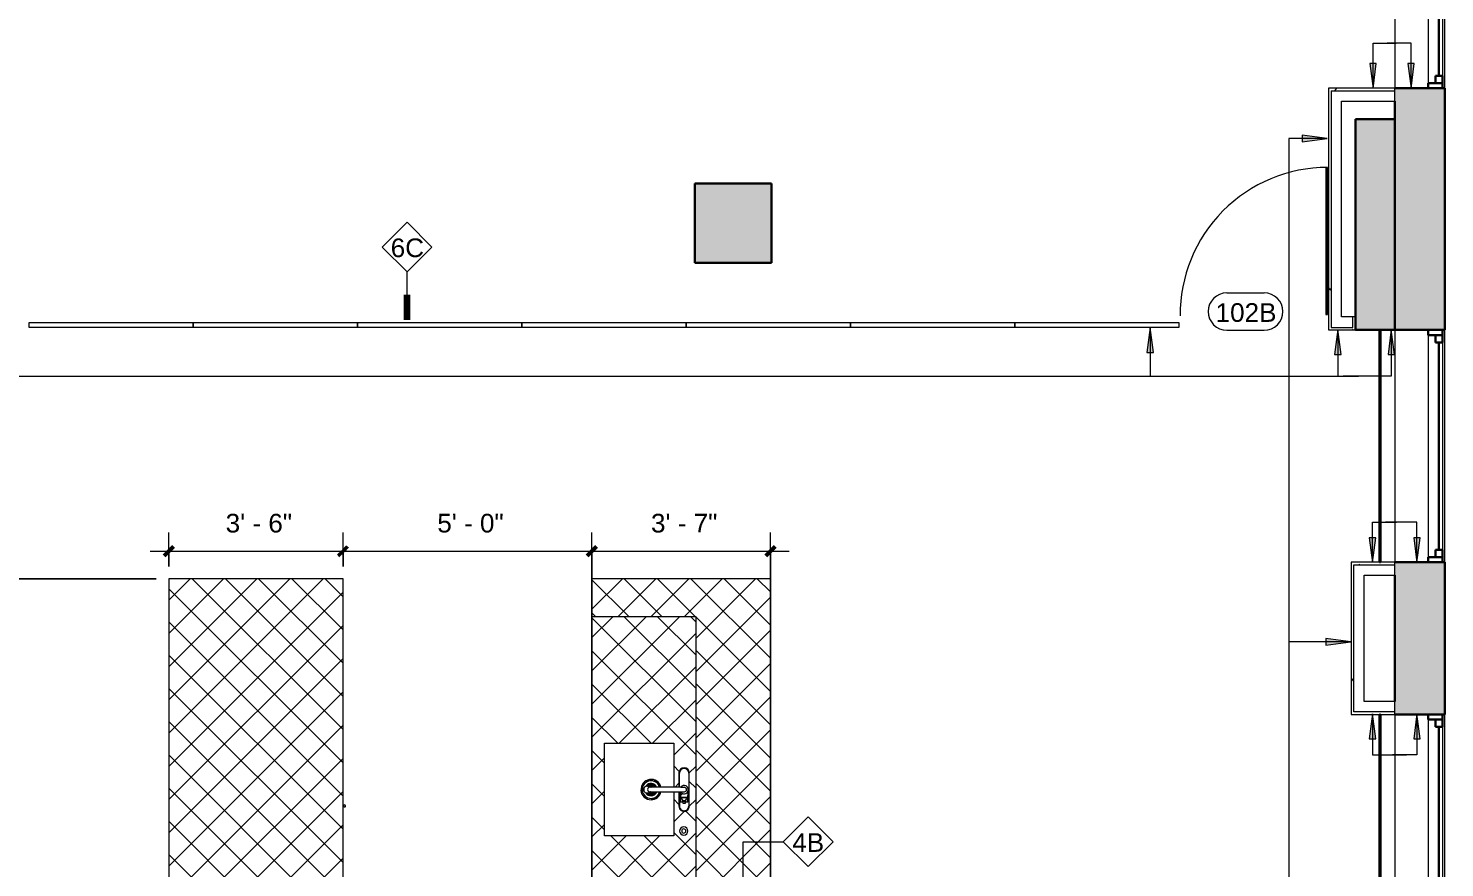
# Model space of a CAD drawing. Header units: inches. Extents: x 920 to 2317, y -557 to 1857.
# Drawn here: x 1940 to 2281.3, y 1500.6 to 1703 of the extents above; entities that cross this region are included whole.
import ezdxf

# ---------------------------------------------------------------- set-up
doc = ezdxf.new("R2010")
doc.units = ezdxf.units.IN
doc.header["$MEASUREMENT"] = 0
for name, color, linetype, lineweight in [('A-ANNO-DIMS', 211, 'Continuous', 9), ('A-ANNO-DIMS-48', 211, 'Continuous', 9), ('A-DOOR', 31, 'Continuous', 18), ('A-DOOR-IDEN', 31, 'Continuous', 9), ('A-GENM', 13, 'Continuous', 18), ('A-GLAZ', 151, 'Continuous', 18), ('A-GLAZ-CURT', 52, 'Continuous', 9), ('A-WALL', 113, 'Continuous', 13), ('A-WALL-IDEN', 211, 'Continuous', 9), ('A-WALL-PATT', 111, 'Continuous', 18), ('G-ANNO-TEXT', 231, 'Continuous', 9), ('I-WALL', 2, 'Continuous', 18), ('P-SANR-FIXT', 6, 'Continuous', 18), ('Q-CASE', 31, 'Continuous', 9), ('Q-SPCQ', 91, 'Continuous', 9)]:
    doc.layers.add(name, color=color, linetype=linetype, lineweight=lineweight)
doc.styles.add('Swis721 Lt BT_1', font='swissl.ttf', dxfattribs={"height": 4.5})
doc.dimstyles.new('OTJ_-_3_32__Linear__1_2__Tolerance', dxfattribs={"dimscale": 12, "dimtxt": 4.748918, "dimasz": 0.1875, "dimexe": 0.375, "dimexo": 0.25, "dimgap": 0.25, "dimtad": 1, "dimdec": 1, "dimrnd": 0.5, "dimzin": 3, "dimdsep": 46, "dimlunit": 4, "dimtxsty": 'Swis721 Lt BT_1', "dimblk1": 'OBLIQUE', "dimblk2": 'OBLIQUE', "dimsah": 1, "dimcen": 0.09, "dimdle": 0.375, "dimazin": 0, "dimtfac": 1, "dimtdec": 4, "dimtix": 1, "dimtmove": 0, "dimatfit": 3, "dimfxl": 1, "dimtvp": 1, "dimfrac": 2, "dimtolj": 1, "dimtzin": 0, "dimarcsym": 2})
pattern_1 = [(0, (-105.333, 0), (15.36, 3.84), [0.634, -10.886, 0.634, -10.886, -61.44]), (0, (-105.333, 0), (15.36, 3.84), [-23.04, 0.634, -22.406, 0.634, -10.886, -26.88]), (0, (-105.333, 0), (15.36, 3.84), [-57.6, 0.634, -7.046, 0.634, -18.566]), (120, (-99.573, 1.92), (-11.0055376, 11.38215), [0.634, -10.886, 0.634, -10.886, -61.44]), (120, (-99.573, 1.92), (-11.0055376, 11.38215), [-23.04, 0.634, -22.406, 0.634, -10.886, -26.88]), (120, (-99.573, 1.92), (-11.0055376, 11.38215), [-57.6, 0.634, -7.046, 0.634, -18.566]), (240, (-97.653, 9.6), (-4.3544624, -15.22215), [0.634, -10.886, 0.634, -10.886, -61.44]), (240, (-97.653, 9.6), (-4.3544624, -15.22215), [-23.04, 0.634, -22.406, 0.634, -10.886, -26.88]), (240, (-97.653, 9.6), (-4.3544624, -15.22215), [-57.6, 0.634, -7.046, 0.634, -18.566])]
pattern_2 = [(45, (0, 0), (-4.006467, 4.006467), []), (135, (0, 0), (-4.006467, -4.006467), [])]

# ---------------------------------------------------------------- blocks, each defined once
blk = doc.blocks.new('Generic Models 1 - Generic Models 1-7194762-MEZZANINE  CONSTRUCTION')
at = {"layer": 'A-GENM', "lineweight": 9}
h = blk.add_hatch(color=7, dxfattribs=at)
h.paths.add_polyline_path([(2200.38, 1049.66), (2200.38, 1062.93), (2173, 1062.93), (2173, 1049.66), (2174.16, 1049.66)], flags=0)
h.paths.add_polyline_path([(2176.63, 1262.58), (2200.38, 1262.58), (2200.38, 1270.53), (2176.63, 1270.53)], flags=0)
h.paths.add_polyline_path([(2367.13, 1346.73), (2374.63, 1346.73), (2374.63, 1365.98), (2367.13, 1365.98)], flags=0)
h.paths.add_polyline_path([(1951.63, 1443.7), (1951.63, 1459.54), (1921.63, 1459.54), (1921.63, 1443.7), (1925.95, 1443.7)], flags=0)
h.paths.add_polyline_path([(2205.63, 1445.23), (2205.63, 1459.73), (2184.63, 1459.73), (2184.63, 1445.23), (2200.83, 1445.23)], flags=0)
h.paths.add_polyline_path([(2367.63, 1446.22), (2374.63, 1446.22), (2374.63, 1459.73), (2367.63, 1459.73)], flags=0)
h.paths.add_polyline_path([(1844.88, 1610.85), (1844.88, 1660.6), (1829.88, 1660.6), (1829.88, 1665.6), (1819.63, 1665.6), (1819.63, 1610.85)], flags=0)
h.paths.add_polyline_path([(2374.63, 1630.31), (2374.63, 1681.1), (2365.13, 1681.1), (2365.13, 1630.31)], flags=0)
h.paths.add_polyline_path([(2008.69, 1642.75), (2009.38, 1642.75), (2009.38, 1665.6), (1990.88, 1665.6), (1990.88, 1642.75), (1991.2, 1642.75)], flags=0)
h.paths.add_polyline_path([(2206.13, 1646.48), (2224.38, 1646.48), (2224.38, 1665.6), (2205.88, 1665.6), (2205.88, 1646.48)], flags=0)
h.paths.add_polyline_path([(2009.88, 1819.62), (2009.88, 1844.85), (1990.83, 1844.85), (1990.83, 1844.2), (1990.88, 1844.2), (1990.88, 1819.62), (2009.38, 1819.62)], flags=0)
h.paths.add_polyline_path([(1819.63, 1833.6), (1828.13, 1833.6), (1828.13, 1844.85), (1819.63, 1844.85)], flags=0)
h.paths.add_polyline_path([(2232.75, 1833.6), (2232.75, 1844.85), (2205.88, 1844.85), (2205.88, 1833.6), (2232.45, 1833.6)], flags=0)
h.paths.add_polyline_path([(2374.63, 1836.23), (2374.63, 1844.85), (2356.63, 1844.85), (2356.63, 1836.23)], flags=0)
h.paths.add_polyline_path([(2106.58, 1836.6), (2114.57, 1836.6), (2114.57, 1844.85), (2094.6, 1844.85), (2094.6, 1836.6), (2099.94, 1836.6)], flags=0)
h.paths.add_polyline_path([(1899.93, 1836.6), (1913.9, 1836.6), (1913.9, 1844.85), (1899.93, 1844.85)], flags=0)
at = {"layer": 'A-GENM', "color": 8, "lineweight": 30}
for p, q in [((2374.63, 1681.1), (2365.13, 1681.1)), ((2365.13, 1681.1), (2365.13, 1630.31)), ((2374.63, 1630.31), (2374.63, 1681.1)), ((2224.38, 1665.6), (2205.88, 1665.6)), ((2205.88, 1665.6), (2205.88, 1646.48)), ((2224.38, 1646.48), (2224.38, 1665.6)), ((2205.88, 1646.48), (2224.38, 1646.48)), ((2365.13, 1630.31), (2374.63, 1630.31))]:
    blk.add_line(p, q, dxfattribs=at)
blk = doc.blocks.new('Window-Double-Hung - 48_ X 48_-V2-MEZZANINE  CONSTRUCTION')
at = {"layer": 'A-GLAZ', "color": 8, "lineweight": 30}
for p, q in [((-28, 6), (-28, -6)), ((-28, 5.5), (-25, 5.5)), ((-26.75, 5.5), (-26.75, 2)), ((-26.75, 3.75), (-25, 3.75)), ((-25, 5.5), (-25, 3.75)), ((-25, 4.625), (25, 4.625)), ((25, 5.5), (28, 5.5)), ((25, 5.5), (25, 3.75)), ((26.75, 3.75), (25, 3.75)), ((26.75, 5.5), (26.75, 2)), ((28, -6), (28, 6)), ((-28, 2), (-26.75, 2)), ((26.75, 2), (28, 2))]:
    blk.add_line(p, q, dxfattribs=at)
at = {"layer": 'A-GLAZ'}
for p, q in [((28, 6), (-28, 6)), ((-28, -6), (28, -6))]:
    blk.add_line(p, q, dxfattribs=at)
at = {"layer": 'A-GLAZ', "lineweight": 9}
for p, q in [((-25, 5.5), (25, 5.5)), ((-26.75, 2), (26.75, 2))]:
    blk.add_line(p, q, dxfattribs=at)
blk = doc.blocks.new('Sink-Kitchen-KOHLER-Vault-K-3894 - Dual-Mount_4 Faucet Holes_ NA-Stainless Steel 2-7652924-MEZZANINE  CONSTRUCTION')
at = {"layer": 'P-SANR-FIXT', "lineweight": 9}
for centre in [(-1.28, 0), (-1.25, 0.28), (-1.15, 0.56), (-1, 0.8), (-0.95, 0), (-0.91, 0.29), (-0.8, 1), (-0.77, 0.56), (-0.62, 0), (0.62, 0), (0.77, 0.56), (0.8, 1), (0.91, 0.29), (0.95, 0), (1, 0.8), (1.15, 0.56), (1.25, 0.28), (1.28, 0), (-1.25, -0.28), (-1.15, -0.56), (-1, -0.8), (-0.91, -0.29), (0.91, -0.29), (1, -0.8), (1.15, -0.56), (1.25, -0.28)]:
    blk.add_circle(centre, 0.0946, dxfattribs=at)
for centre, radius, start, end in [((0, 0), 2.45, 103.5096, 360), ((0, 0), 2.15, 105.707, 360), ((0, 0), 2.12, 105.9423, 360), ((0, 0), 1.5, 112.7372, 236.9539), ((-0.56, 1.15), 0.0946, 106.012, 180), ((-0.56, 1.15), 0.0946, 180, 253.988), ((-0.56, 0.77), 0.0946, 102.499, 180), ((-0.56, 0.77), 0.0946, 180, 257.501), ((-0.54, 0.31), 0.0946, 118.3941, 180), ((-0.54, 0.31), 0.0946, 180, 241.6059), ((0, 0), 2.45, 360, 76.3008), ((0, 0), 2.15, 360, 74.293), ((0, 0), 2.12, 360, 74.0577), ((0, 0), 1.5, 360, 67.2628), ((0.56, 1.15), 0.0946, 0, 73.988), ((0.56, 1.15), 0.0946, 286.012, 360), ((0.56, 0.77), 0.0946, 0, 77.501), ((0.56, 0.77), 0.0946, 282.499, 360), ((0.54, 0.31), 0.0946, 360, 61.6059), ((0.54, 0.31), 0.0946, 298.3941, 360), ((-0.8, -1), 0.0946, 103.271, 180), ((-0.8, -1), 0.0946, 180, 259.6983), ((-0.77, -0.56), 0.0946, 302.3262, 180), ((-0.77, -0.56), 0.0946, 180, 299.2372), ((-0.54, -0.31), 0.0946, 155.5721, 180), ((0.54, -0.31), 0.0946, 360, 24.4279), ((0.77, -0.56), 0.0946, 360, 237.6738), ((0.77, -0.56), 0.0946, 240.7628, 360), ((0, 0), 1.5, 303.0461, 360), ((0.8, -1), 0.0946, 360, 76.729), ((0.8, -1), 0.0946, 280.3017, 360)]:
    blk.add_arc(centre, radius, start, end, dxfattribs=at)
blk = doc.blocks.new('A-UC Refrigerator - A-UC Refrigerator-4741106-MEZZANINE  CONSTRUCTION')
at = {"layer": 'Q-SPCQ'}
for p, q in [((-10.5, -16.88), (-10.5, -17.03)), ((-10.5, -16.88), (-10.5, -17.03)), ((-10.25, -17.05), (-10.25, -16.88)), ((-10.25, -17.05), (-10.25, -16.88))]:
    blk.add_line(p, q, dxfattribs=at)
for start, end in [(90, 270), (270, 90)]:
    blk.add_arc((-10.39, -17.25), 0.25, start, end, dxfattribs=at)
blk = doc.blocks.new('bar height seating1 - bar height seating-7753377-MEZZANINE  CONSTRUCTION')
at = {"layer": 'Q-CASE'}
h = blk.add_hatch(dxfattribs=at)
h.set_pattern_fill('FP_4', color=256, style=0, pattern_type=2)
h.set_pattern_definition(pattern_2)
h.paths.add_polyline_path([(2223.5, 1481.61), (2224.13, 1481.61), (2224.13, 1570.31), (2181.13, 1570.31), (2181.13, 1561.25), (2206.13, 1561.25), (2206.13, 1481.61)], flags=0)
for p, q in [((2224.13, 1570.31), (2181.13, 1570.31)), ((2181.13, 1570.31), (2181.13, 1561.25)), ((2224.13, 1481.61), (2224.13, 1570.31)), ((2181.13, 1561.25), (2206.13, 1561.25)), ((2206.13, 1561.25), (2206.13, 1481.61))]:
    blk.add_line(p, q, dxfattribs=at)
blk = doc.blocks.new('System Panel - Glazed-7757599-MEZZANINE  CONSTRUCTION')
at = {"layer": 'A-GLAZ-CURT', "lineweight": 18}
for p, q in [((19.8, -0.75), (-19.8, -0.75)), ((-19.8, -0.75), (-19.8, -1.75)), ((-19.8, -1.75), (19.8, -1.75)), ((19.8, -1.75), (19.8, -0.75))]:
    blk.add_line(p, q, dxfattribs=at)
blk = doc.blocks.new('CW-Single Glass Door - Full Rail - Short Pull-7757321-MEZZANINE  CONSTRUCTION')
at = {"layer": 'A-DOOR'}
for p, q in [((-17.375, -1.25), (-17.75, -1.25)), ((-17.75, -1.25), (-17.75, -36.75)), ((-17.375, -36.75), (-17.375, -1.25)), ((-17.75, -36.75), (-17.375, -36.75))]:
    blk.add_line(p, q, dxfattribs=at)
at = {"layer": 'A-DOOR', "lineweight": 9}
blk.add_arc((-17.75, -1.25), 35.5, 270, 0.5, dxfattribs=at)
blk = doc.blocks.new('screen1 - screen-7773628-MEZZANINE  CONSTRUCTION')
at = {"layer": 'A-GENM', "lineweight": 30}
for p, q in [((2371.19, 1537.61), (2370.88, 1537.61)), ((2370.88, 1537.61), (2370.88, 1481.61)), ((2371.19, 1481.61), (2371.19, 1537.61)), ((2370.88, 1481.61), (2371.19, 1481.61))]:
    blk.add_line(p, q, dxfattribs=at)
blk = doc.blocks.new('countertop w_ waterfall edge - countertop w_ waterfall edge-7788566-MEZZANINE  CONSTRUCTION')
at = {"layer": 'Q-CASE'}
h = blk.add_hatch(dxfattribs=at)
h.set_pattern_fill('FP_4', color=256, style=0, pattern_type=2)
h.set_pattern_definition(pattern_2)
h.paths.add_polyline_path([(2091.43, 1433.44), (2121.13, 1433.44), (2121.13, 1570.31), (2079.13, 1570.31), (2079.13, 1433.44)], flags=0)
for p, q in [((2121.13, 1570.31), (2079.13, 1570.31)), ((2079.13, 1570.31), (2079.13, 1433.44)), ((2121.13, 1433.44), (2121.13, 1570.31)), ((2079.13, 1433.44), (2121.13, 1433.44))]:
    blk.add_line(p, q, dxfattribs=at)
blk = doc.blocks.new('screen8 - screen-7893577-MEZZANINE  CONSTRUCTION')
at = {"layer": 'A-GENM', "lineweight": 30}
for p, q in [((2371.19, 1625.55), (2370.88, 1625.55)), ((2370.88, 1625.55), (2370.88, 1578.67)), ((2371.19, 1578.67), (2371.19, 1625.55)), ((2370.88, 1578.67), (2371.19, 1578.67))]:
    blk.add_line(p, q, dxfattribs=at)
blk = doc.blocks.new('screen11 - screen-7894526-MEZZANINE  CONSTRUCTION')
at = {"layer": 'A-GENM', "lineweight": 30}
for p, q in [((2371.19, 1537.61), (2370.88, 1537.61)), ((2370.88, 1537.61), (2370.88, 1481.61)), ((2371.19, 1481.61), (2371.19, 1537.61)), ((2370.88, 1481.61), (2371.19, 1481.61))]:
    blk.add_line(p, q, dxfattribs=at)
blk = doc.blocks.new('Faucet-Kitchen-KOHLER-Simplice-K-22036 - CP - Polished Chrome-7929539-MEZZANINE  CONSTRUCTION')
at = {"layer": 'P-SANR-FIXT', "lineweight": 9}
for p, q in [((4, 1.25), (-4, 1.25)), ((-3.99, 1.12), (3.99, 1.12)), ((-0.56, -0.83), (-0.56, 0.09)), ((0.56, -1.07), (0.56, 0.09)), ((1.9, 0.76), (1.9, 0.85)), ((1.9, 0.76), (1.9, -0.76)), ((1.95, 0.83), (1.95, 0.75)), ((1.95, -0.75), (1.95, 0.75)), ((2.97, 0.86), (1.99, 0.86)), ((2.73, 0.3), (2.73, -0.3)), ((2.84, 0.34), (3.09, 0.34)), ((2.99, 0.44), (2.99, 0.84)), ((3.12, 0.34), (3.08, 0.34)), ((3.31, -0.26), (3.31, 0.25)), ((-4, -1.25), (-0.56, -1.25)), ((-0.56, -1.12), (-3.99, -1.12)), ((-0.56, -0.83), (-0.56, -8.13)), ((0.56, -8.13), (0.56, -0.93)), ((0.56, -1.12), (3.99, -1.12)), ((0.56, -1.25), (4, -1.25)), ((1.9, -0.85), (1.9, -0.76)), ((1.95, -0.75), (1.95, -0.83)), ((1.99, -0.86), (2.97, -0.86)), ((2.85, -0.34), (3.09, -0.34)), ((2.99, -0.84), (2.99, -0.44)), ((3.08, -0.34), (3.12, -0.34)), ((-0.56, -8.13), (-0.77, -8.74)), ((-0.56, -8.13), (-0.56, -8.26)), ((0.56, -8.13), (0.56, -8.26)), ((0.77, -8.74), (0.56, -8.13))]:
    blk.add_line(p, q, dxfattribs=at)
for centre, radius, start, end in [((-4, 0), 1.25, 90, 270), ((-3.99, 0), 1.12, 90, 270), ((0, 0), 1, 69.7903, 235.7471), ((0, 0), 0.57, 9.3656, 170.6344), ((0, 0), 1, 304.2529, 69.7903), ((0.48, 1.81), 0.885, 261.093, 273.2983), ((0.94, -6.05), 6.99, 82.3071, 93.2983), ((1.87, 0.85), 0.0303, 0, 85.3071), ((1.85, -0.01), 0.769, 82.0396, 86.1727), ((1.99, 0.83), 0.0396, 90, 180), ((3.2, 0), 0.355, 108.6029, 251.3971), ((2.97, 0.84), 0.0295, 0, 90), ((3.99, 0), 1.12, 270, 90), ((4, 0), 1.25, 270, 90), ((0.94, 6.05), 6.99, 266.9427, 277.6929), ((1.87, -0.85), 0.0303, 274.6929, 0), ((1.85, 0.01), 0.769, 273.8273, 277.9604), ((1.99, -0.83), 0.0396, 180, 270), ((2.97, -0.84), 0.0295, 270, 0)]:
    blk.add_arc(centre, radius, start, end, dxfattribs=at)
for centre, major_axis, ratio, start_param, end_param in [((1.11, 1.42), (-2.67, 1.39), 0.114421, 2.019228, 2.210259), ((2.15, 1.74), (-1.35, 1.37), 0.469728, 2.307762, 2.413219), ((2.8, 0.28), (-0.0738, 0.0145), 0.433409, 5.84365, 6.325789), ((2.71, -0.26), (0.18, 0.595), 0.499114, 0.165286, 0.467069), ((3.72, 1.49), (0.53, 1.21), 0.587408, 2.630165, 2.827284), ((1.17, -0.65), (0.0661, 0.0033), 0.727606, 0.110063, 2.965805), ((1.17, -0.63), (0.0662, 0.0033), 0.728062, 3.254155, 6.104846), ((1.15, -1.49), (2.65, 1.42), 0.137471, 0.929546, 1.120577), ((2.17, -1.76), (1.33, 1.39), 0.480946, 0.720942, 0.826445), ((2.8, -0.28), (0.0745, 0.0106), 0.434274, 3.139123, 3.622894), ((2.71, 0.26), (-0.187, 0.593), 0.496349, 2.670741, 3.001611), ((3.77, -1.47), (-0.6, 1.17), 0.603969, 0.282626, 0.468589), ((0, -8.26), (0.562, 0), 0.970296, 3.141593, 6.283185)]:
    blk.add_ellipse(centre, major_axis=major_axis, ratio=ratio, start_param=start_param, end_param=end_param, dxfattribs=at)
for points in [[(3.08, 0.34), (3.07, 0.35), (3.04, 0.38), (3.01, 0.42), (2.99, 0.44)], [(2.99, -0.44), (3.01, -0.42), (3.04, -0.38), (3.07, -0.35), (3.08, -0.34)]]:
    blk.add_open_spline(points, degree=3, dxfattribs=at)
for points, knots in [([(3.31, 0.25), (3.31, 0.27), (3.3, 0.29), (3.28, 0.31), (3.25, 0.32), (3.22, 0.33), (3.17, 0.33), (3.14, 0.34), (3.12, 0.34)], [0, 0, 0, 0, 0.285714, 0.428571, 0.571429, 0.714286, 0.857143, 1, 1, 1, 1]), ([(3.12, -0.34), (3.14, -0.34), (3.17, -0.33), (3.22, -0.33), (3.25, -0.32), (3.28, -0.31), (3.3, -0.29), (3.31, -0.27), (3.31, -0.26)], [0, 0, 0, 0, 0.142857, 0.285714, 0.428571, 0.571429, 0.714286, 1, 1, 1, 1]), ([(-0.77, -8.74), (-0.79, -8.8), (-0.81, -8.93), (-0.8, -9.13), (-0.74, -9.31), (-0.59, -9.54), (-0.31, -9.73), (0.09, -9.78), (0.45, -9.66), (0.7, -9.41), (0.81, -9.14), (0.81, -8.9), (0.79, -8.79), (0.77, -8.74)], [0, 0, 0, 0, 0.066667, 0.133333, 0.2, 0.266667, 0.4, 0.533333, 0.65, 0.766667, 0.883333, 0.941667, 1, 1, 1, 1])]:
    blk.add_open_spline(points, degree=3, knots=knots, dxfattribs=at)
blk = doc.blocks.new('INSINKERATOR SINK TOP SWITCH - INSINKERATOR SINK TOP SWITCH-7929705-MEZZANINE  CONSTRUCTION')
at = {"layer": 'P-SANR-FIXT', "lineweight": 9}
for radius, start, end in [(1, 360, 180), (1, 180, 360), (0.5, 360, 180), (0.5, 180, 360)]:
    blk.add_arc((0, 0), radius, start, end, dxfattribs=at)
blk = doc.blocks.new('DIMBLOCK9-MEZZANINE  CONSTRUCTION')
at = {"layer": 'A-ANNO-DIMS-48'}
for p, q in [((1899.96, 1565.81), (1899.96, 1634.81)), ((1901.36, 1630.31), (1895.46, 1630.31)), ((1899.96, 1630.31), (1901.36, 1630.31)), ((1970.8, 1570.31), (1895.46, 1570.31)), ((1899.96, 1570.31), (1970.8, 1570.31))]:
    blk.add_line(p, q, dxfattribs=at)
at = {"layer": 'A-ANNO-DIMS-48', "lineweight": 50}
for p, q in [((1899.96, 1630.31), (1898.83, 1631.44)), ((1899.96, 1630.31), (1901.08, 1629.19)), ((1899.96, 1570.31), (1898.83, 1571.44)), ((1899.96, 1570.31), (1901.08, 1569.19))]:
    blk.add_line(p, q, dxfattribs=at)
at = {"layer": 'A-ANNO-DIMS-48', "color": 0, "insert": (1890.95, 1593.04), "char_height": 4.5, "width": 17.4579, "attachment_point": 1, "rotation": 90, "line_spacing_factor": 1.005062, "style": 'Swis721 Lt BT_1'}
blk.add_mtext('5\' - 0"', dxfattribs=at)
blk = doc.blocks.new('_Oblique')
at = {"color": 0, "linetype": 'ByBlock', "lineweight": -2}
blk.add_line((-0.5, -0.5), (0.5, 0.5), dxfattribs=at)
blk = doc.blocks.new('DIMBLOCK10-MEZZANINE  CONSTRUCTION')
at = {"layer": 'A-ANNO-DIMS-48'}
for p, q in [((1973.8, 1573.31), (1973.8, 1581.46)), ((2015.8, 1573.31), (2015.8, 1581.46)), ((1969.3, 1576.96), (2015.8, 1576.96)), ((1973.8, 1576.96), (1973.8, 1573.31)), ((2015.8, 1576.96), (2015.8, 1573.31))]:
    blk.add_line(p, q, dxfattribs=at)
at = {"layer": 'A-ANNO-DIMS-48', "lineweight": 50}
for p, q in [((1973.8, 1576.96), (1974.92, 1578.09)), ((2015.8, 1576.96), (2016.92, 1578.09)), ((1973.8, 1576.96), (1972.67, 1575.84)), ((2015.8, 1576.96), (2014.67, 1575.84))]:
    blk.add_line(p, q, dxfattribs=at)
at = {"layer": 'A-ANNO-DIMS-48', "color": 0, "insert": (1987.52, 1585.97), "char_height": 4.5, "width": 17.4579, "attachment_point": 1, "line_spacing_factor": 1.005062, "style": 'Swis721 Lt BT_1'}
blk.add_mtext('3\' - 6"', dxfattribs=at)
blk = doc.blocks.new('DIMBLOCK11-MEZZANINE  CONSTRUCTION')
at = {"layer": 'A-ANNO-DIMS-48'}
for p, q in [((2015.8, 1573.31), (2015.8, 1581.46)), ((2075.8, 1564.25), (2075.8, 1581.46)), ((2015.8, 1576.96), (2080.3, 1576.96)), ((2015.8, 1576.96), (2015.8, 1573.31)), ((2075.8, 1576.96), (2075.8, 1564.25))]:
    blk.add_line(p, q, dxfattribs=at)
at = {"layer": 'A-ANNO-DIMS-48', "lineweight": 50}
for p, q in [((2015.8, 1576.96), (2016.92, 1578.09)), ((2075.8, 1576.96), (2076.92, 1578.09)), ((2015.8, 1576.96), (2014.67, 1575.84)), ((2075.8, 1576.96), (2074.67, 1575.84))]:
    blk.add_line(p, q, dxfattribs=at)
at = {"layer": 'A-ANNO-DIMS-48', "color": 0, "insert": (2038.52, 1585.97), "char_height": 4.5, "width": 17.4579, "attachment_point": 1, "line_spacing_factor": 1.005062, "style": 'Swis721 Lt BT_1'}
blk.add_mtext('5\' - 0"', dxfattribs=at)
blk = doc.blocks.new('Wall Tag - 1_4_-62626-MEZZANINE  CONSTRUCTION')
at = {"layer": 'A-WALL-IDEN'}
for p, q in [((-0.125, 0), (0, 0.125)), ((0, 0.125), (0.125, 0)), ((-0.125, 0), (0, -0.125)), ((0, -0.125), (0.125, 0))]:
    blk.add_line(p, q, dxfattribs=at)
blk = doc.blocks.new('Door Tag - Door Tag-41184-MEZZANINE  CONSTRUCTION')
at = {"layer": 'A-DOOR-IDEN'}
for p, q in [((-0.09375, 0.09375), (0.09375, 0.09375)), ((-0.09375, -0.09375), (0.09375, -0.09375))]:
    blk.add_line(p, q, dxfattribs=at)
for centre, start, end in [((-0.09375, 0), 90, 270), ((0.09375, 0), 270, 90)]:
    blk.add_arc(centre, 0.09375, start, end, dxfattribs=at)
blk = doc.blocks.new('DIMBLOCK15-MEZZANINE  CONSTRUCTION')
at = {"layer": 'A-ANNO-DIMS-48'}
for p, q in [((2075.8, 1484.61), (2075.8, 1581.46)), ((2118.8, 1484.61), (2118.8, 1581.46)), ((2071.3, 1576.96), (2123.3, 1576.96)), ((2075.8, 1576.96), (2075.8, 1484.61)), ((2118.8, 1576.96), (2118.8, 1484.61))]:
    blk.add_line(p, q, dxfattribs=at)
at = {"layer": 'A-ANNO-DIMS-48', "lineweight": 50}
for p, q in [((2075.8, 1576.96), (2076.92, 1578.09)), ((2118.8, 1576.96), (2119.92, 1578.09)), ((2075.8, 1576.96), (2074.67, 1575.84)), ((2118.8, 1576.96), (2117.67, 1575.84))]:
    blk.add_line(p, q, dxfattribs=at)
at = {"layer": 'A-ANNO-DIMS-48', "color": 0, "insert": (2090.02, 1585.97), "char_height": 4.5, "width": 17.4579, "attachment_point": 1, "line_spacing_factor": 1.005062, "style": 'Swis721 Lt BT_1'}
blk.add_mtext('3\' - 7"', dxfattribs=at)

msp = doc.modelspace()

# ---------------------------------------------------------------- hatches: boundary and pattern name
at = {"layer": 'A-WALL-PATT', "lineweight": 9}
h = msp.add_hatch(color=7, dxfattribs=at)
h.paths.add_polyline_path([(2269.3, 1207.73), (2281.3, 1207.73), (2281.3, 1279.93), (2269.3, 1279.93), (2269.3, 1219.73)], flags=0)
h.paths.add_polyline_path([(2281.3, 1335.93), (2281.3, 1381.73), (2269.3, 1381.73), (2269.3, 1335.93), (2271.14, 1335.93)], flags=0)
h.paths.add_polyline_path([(2269.3, 1437.73), (2281.3, 1437.73), (2281.3, 1481.61), (2269.3, 1481.61), (2269.3, 1441.23)], flags=0)
h.paths.add_polyline_path([(2281.3, 1537.61), (2281.3, 1574.31), (2269.3, 1574.31), (2269.3, 1537.61)], flags=0)
h.paths.add_polyline_path([(2269.3, 1630.31), (2281.3, 1630.31), (2281.3, 1688.6), (2269.3, 1688.6), (2269.3, 1685.48)], flags=0)
h.paths.add_polyline_path([(2281.3, 1744.6), (2281.3, 1844.85), (2269.3, 1844.85), (2269.3, 1744.6)], flags=0)
h = msp.add_hatch(dxfattribs=at)
h.set_pattern_fill('FP_2', color=256, style=0, pattern_type=2)
h.set_pattern_definition(pattern_1)
h.paths.add_polyline_path([(2253.92, 1630.94), (2253.92, 1688.6), (2253.3, 1688.6), (2253.3, 1630.94)], flags=0)
h = msp.add_hatch(dxfattribs=at)
h.set_pattern_fill('FP_2', color=256, style=0, pattern_type=2)
h.set_pattern_definition(pattern_1)
h.paths.add_polyline_path([(2269.3, 1687.98), (2269.3, 1688.6), (2253.92, 1688.6), (2253.92, 1687.98), (2256.42, 1687.98)], flags=0)
h = msp.add_hatch(dxfattribs=at)
h.set_pattern_fill('FP_2', color=256, style=0, pattern_type=2)
h.set_pattern_definition(pattern_1)
h.paths.add_polyline_path([(2256.42, 1630.31), (2259.8, 1630.31), (2259.8, 1633.44), (2259.17, 1633.44), (2259.17, 1630.94), (2253.3, 1630.94), (2253.3, 1630.31), (2253.92, 1630.31)], flags=0)
h = msp.add_hatch(dxfattribs=at)
h.set_pattern_fill('FP_2', color=256, style=0, pattern_type=2)
h.set_pattern_definition(pattern_1)
h.paths.add_polyline_path([(2259.42, 1573.69), (2269.3, 1573.69), (2269.3, 1574.31), (2258.8, 1574.31), (2258.8, 1573.69)], flags=0)
h = msp.add_hatch(dxfattribs=at)
h.set_pattern_fill('FP_2', color=256, style=0, pattern_type=2)
h.set_pattern_definition(pattern_1)
h.paths.add_polyline_path([(2258.8, 1537.61), (2259.42, 1537.61), (2259.42, 1573.69), (2258.8, 1573.69), (2258.8, 1540.73)], flags=0)
at = {"layer": 'G-ANNO-TEXT'}
for points in [[(2264.03, 1688.54), (2264.82, 1694.54), (2263.24, 1694.54)], [(2273.19, 1688.54), (2273.98, 1694.54), (2272.4, 1694.54)], [(2252.96, 1676.49), (2246.96, 1677.28), (2246.96, 1675.7)], [(2210.31, 1630.88), (2209.52, 1624.88), (2211.1, 1624.88)], [(2255.53, 1630.38), (2254.74, 1624.38), (2256.32, 1624.38)], [(2268.44, 1630.38), (2267.65, 1624.38), (2269.23, 1624.38)], [(2263.91, 1574.2), (2264.7, 1580.2), (2263.12, 1580.2)], [(2274.62, 1574.2), (2275.41, 1580.2), (2273.83, 1580.2)], [(2258.68, 1555.09), (2252.68, 1555.88), (2252.68, 1554.3)], [(2263.91, 1537.72), (2263.12, 1531.72), (2264.7, 1531.72)], [(2274.62, 1537.72), (2273.83, 1531.72), (2275.41, 1531.72)]]:
    msp.add_hatch(color=7, dxfattribs=at).paths.add_polyline_path(points, flags=0)
at = {"layer": 'Q-CASE'}
h = msp.add_hatch(dxfattribs=at)
h.set_pattern_fill('FP_4', color=256, style=0, pattern_type=2)
h.set_pattern_definition([(45, (-105.333, 0), (-4.006467, 4.006467), []), (135, (-105.333, 0), (-4.006467, -4.006467), [])])
h.paths.add_polyline_path([(2100.8, 1481.61), (2100.8, 1561.25), (2075.8, 1561.25), (2075.8, 1481.61), (2100.3, 1481.61)], flags=0)
h.paths.add_polyline_path([(2095.5, 1508.31), (2078.85, 1508.31), (2078.85, 1530.66), (2095.5, 1530.66), (2095.5, 1520.05), (2096.76, 1520.05), (2096.76, 1523.48), (2096.8, 1523.81), (2096.93, 1524.11), (2097.13, 1524.37), (2097.39, 1524.57), (2097.69, 1524.69), (2098.01, 1524.73), (2098.34, 1524.69), (2098.64, 1524.57), (2098.9, 1524.37), (2099.09, 1524.11), (2099.22, 1523.81), (2099.26, 1523.48), (2099.26, 1515.48), (2099.22, 1515.16), (2099.07, 1514.82), (2098.9, 1514.6), (2098.64, 1514.4), (2098.34, 1514.28), (2098.01, 1514.23), (2097.69, 1514.28), (2097.39, 1514.4), (2097.13, 1514.6), (2096.93, 1514.86), (2096.8, 1515.16), (2096.76, 1515.48), (2096.76, 1518.92), (2095.5, 1518.92), (2095.5, 1508.62)], flags=0)
h.paths.add_polyline_path([(2097.92, 1508.48), (2097.66, 1508.52), (2097.42, 1508.62), (2097.21, 1508.78), (2097.06, 1508.98), (2096.96, 1509.22), (2096.92, 1509.48), (2096.96, 1509.74), (2097.06, 1509.98), (2097.27, 1510.23), (2097.42, 1510.35), (2097.68, 1510.45), (2097.92, 1510.48), (2098.18, 1510.45), (2098.42, 1510.35), (2098.63, 1510.19), (2098.79, 1509.98), (2098.89, 1509.74), (2098.92, 1509.48), (2098.89, 1509.22), (2098.79, 1508.98), (2098.63, 1508.78), (2098.42, 1508.62), (2098.18, 1508.52)], flags=0)

# ---------------------------------------------------------------- linework, layer by layer
at = {"layer": 'A-WALL', "lineweight": 18}
for p, q in [((2253.92, 1687.98), (2253.92, 1630.94)), ((2253.92, 1687.98), (2269.3, 1687.98)), ((2269.3, 1685.48), (2269.3, 1688.6)), ((2259.17, 1630.94), (2259.17, 1633.44)), ((2253.92, 1630.94), (2259.17, 1630.94)), ((2259.42, 1573.69), (2269.3, 1573.69)), ((2259.42, 1538.23), (2259.42, 1573.69)), ((2269.3, 1571.19), (2269.3, 1574.31)), ((2269.3, 1537.61), (2269.3, 1540.73)), ((2269.3, 1538.23), (2259.42, 1538.23))]:
    msp.add_line(p, q, dxfattribs=at)
at = {"layer": 'A-WALL-IDEN'}
for p, q in [((2031.24, 1632.75), (2031.24, 1644.31)), ((2112.25, 1506.9), (2121.9, 1506.9)), ((2112.25, 1480.04), (2112.25, 1506.9))]:
    msp.add_line(p, q, dxfattribs=at)
at = {"layer": 'A-WALL-IDEN', "lineweight": 90}
msp.add_line((2031.24, 1632.75), (2031.24, 1638.75), dxfattribs=at)
at = {"layer": 'G-ANNO-TEXT', "color": 7}
for p, q in [((2264.03, 1699.48), (2269.01, 1699.48)), ((2264.03, 1688.54), (2264.03, 1699.48)), ((2273.19, 1699.48), (2267.43, 1699.48)), ((2269.01, 1699.48), (2269.63, 1699.48)), ((2273.19, 1688.54), (2273.19, 1699.48)), ((2264.82, 1694.54), (2263.24, 1694.54)), ((2263.24, 1694.54), (2264.03, 1688.54)), ((2264.03, 1688.54), (2264.82, 1694.54)), ((2273.98, 1694.54), (2272.4, 1694.54)), ((2272.4, 1694.54), (2273.19, 1688.54)), ((2273.19, 1688.54), (2273.98, 1694.54)), ((2243.72, 1676.49), (2243.72, 1554.39)), ((2252.96, 1676.49), (2243.72, 1676.49)), ((2252.96, 1676.49), (2246.96, 1677.28)), ((2246.96, 1677.28), (2246.96, 1675.7)), ((2246.96, 1675.7), (2252.96, 1676.49)), ((2210.31, 1630.88), (2209.52, 1624.88)), ((2211.1, 1624.88), (2210.31, 1630.88)), ((2210.31, 1630.88), (2210.31, 1619.19)), ((2255.53, 1630.38), (2254.74, 1624.38)), ((2256.32, 1624.38), (2255.53, 1630.38)), ((2255.53, 1630.38), (2255.53, 1619.19)), ((2268.44, 1630.38), (2267.65, 1624.38)), ((2269.23, 1624.38), (2268.44, 1630.38)), ((2268.44, 1630.38), (2268.44, 1619.19)), ((2209.52, 1624.88), (2211.1, 1624.88)), ((2254.74, 1624.38), (2256.32, 1624.38)), ((2267.65, 1624.38), (2269.23, 1624.38)), ((1893.48, 1619.19), (2213.65, 1619.19)), ((2210.31, 1619.19), (2259.59, 1619.19)), ((2255.53, 1619.19), (2260.51, 1619.19)), ((2256.94, 1619.19), (2256.81, 1619.19)), ((2268.44, 1619.19), (2256.94, 1619.19)), ((2263.91, 1583.94), (2269.67, 1583.94)), ((2263.91, 1574.2), (2263.91, 1583.94)), ((2274.62, 1583.94), (2267.06, 1583.94)), ((2274.62, 1574.2), (2274.62, 1583.94)), ((2264.7, 1580.2), (2263.12, 1580.2)), ((2263.12, 1580.2), (2263.91, 1574.2)), ((2263.91, 1574.2), (2264.7, 1580.2)), ((2275.41, 1580.2), (2273.83, 1580.2)), ((2273.83, 1580.2), (2274.62, 1574.2)), ((2274.62, 1574.2), (2275.41, 1580.2)), ((2243.72, 1555.09), (2243.72, 1471.99)), ((2258.68, 1555.09), (2243.72, 1555.09)), ((2258.68, 1555.09), (2252.68, 1555.88)), ((2252.68, 1555.88), (2252.68, 1554.3)), ((2252.68, 1554.3), (2258.68, 1555.09)), ((2263.91, 1537.72), (2263.12, 1531.72)), ((2264.7, 1531.72), (2263.91, 1537.72)), ((2263.91, 1537.72), (2263.91, 1527.86)), ((2274.62, 1537.72), (2273.83, 1531.72)), ((2275.41, 1531.72), (2274.62, 1537.72)), ((2274.62, 1537.72), (2274.62, 1527.86)), ((2263.12, 1531.72), (2264.7, 1531.72)), ((2273.83, 1531.72), (2275.41, 1531.72)), ((2263.91, 1527.86), (2271.47, 1527.86)), ((2268.86, 1527.86), (2268.73, 1527.86)), ((2274.62, 1527.86), (2268.86, 1527.86)), ((2271.47, 1527.86), (2272.09, 1527.86))]:
    msp.add_line(p, q, dxfattribs=at)
at = {"layer": 'I-WALL'}
for p, q in [((2253.3, 1688.6), (2253.3, 1630.31)), ((2269.3, 1688.6), (2253.3, 1688.6)), ((2256.42, 1633.44), (2256.42, 1685.48)), ((2256.42, 1685.48), (2269.3, 1685.48)), ((2259.8, 1633.44), (2256.42, 1633.44)), ((2259.8, 1630.31), (2259.8, 1633.44)), ((2253.3, 1630.31), (2259.8, 1630.31)), ((2269.3, 1574.31), (2258.8, 1574.31)), ((2258.8, 1574.31), (2258.8, 1537.61)), ((2261.92, 1571.19), (2269.3, 1571.19)), ((2261.92, 1540.73), (2261.92, 1571.19)), ((2269.3, 1540.73), (2261.92, 1540.73)), ((2258.8, 1537.61), (2269.3, 1537.61))]:
    msp.add_line(p, q, dxfattribs=at)
at = {"layer": 'I-WALL', "color": 8, "lineweight": 30}
for p, q in [((2281.3, 1630.31), (2281.3, 1688.6)), ((2269.3, 1685.48), (2269.3, 1630.31)), ((2281.3, 1537.61), (2281.3, 1574.31)), ((2269.3, 1571.19), (2269.3, 1540.73))]:
    msp.add_line(p, q, dxfattribs=at)
at = {"layer": 'Q-CASE'}
for p, q in [((2075.8, 1561.25), (2075.8, 1481.61)), ((2078.85, 1530.66), (2095.5, 1530.66)), ((2078.85, 1508.31), (2078.85, 1530.66)), ((2095.5, 1530.66), (2095.5, 1520.05)), ((2095.5, 1518.92), (2095.5, 1508.31)), ((2095.5, 1508.31), (2078.85, 1508.31))]:
    msp.add_line(p, q, dxfattribs=at)

# ---------------------------------------------------------------- block references
at = {"layer": 'A-DOOR', "rotation": 180}
msp.add_blockref('CW-Single Glass Door - Full Rail - Short Pull-7757321-MEZZANINE  CONSTRUCTION', (2235.3, 1632.75), dxfattribs=at)
at = {"layer": 'A-DOOR-IDEN', "xscale": 47.99999999999997, "yscale": 47.99999999999997, "zscale": 47.99999999999997}
msp.add_blockref('Door Tag - Door Tag-41184-MEZZANINE  CONSTRUCTION', (2233.3, 1634.75), dxfattribs=at)
at = {"layer": 'A-GENM', "lineweight": 9}
for name, p in [('Generic Models 1 - Generic Models 1-7194762-MEZZANINE  CONSTRUCTION', (-105.33, 0)), ('screen11 - screen-7894526-MEZZANINE  CONSTRUCTION', (-105.33, 92.71)), ('screen8 - screen-7893577-MEZZANINE  CONSTRUCTION', (-105.33, 0)), ('screen1 - screen-7773628-MEZZANINE  CONSTRUCTION', (-105.33, 0))]:
    msp.add_blockref(name, p, dxfattribs=at)
at = {"layer": 'A-GLAZ', "rotation": 270}
for p in [(2275.3, 1716.6), (2275.3, 1602.31), (2275.3, 1509.61)]:
    msp.add_blockref('Window-Double-Hung - 48_ X 48_-V2-MEZZANINE  CONSTRUCTION', p, dxfattribs=at)
at = {"layer": 'A-GLAZ-CURT'}
for p in [(1959.85, 1632.75), (1999.46, 1632.75), (2039.06, 1632.75), (2078.67, 1632.75), (2118.28, 1632.75), (2157.89, 1632.75), (2197.49, 1632.75)]:
    msp.add_blockref('System Panel - Glazed-7757599-MEZZANINE  CONSTRUCTION', p, dxfattribs=at)
at = {"layer": 'A-WALL-IDEN', "xscale": 47.99999999999997, "yscale": 47.99999999999997, "zscale": 47.99999999999997}
for p in [(2031.24, 1650.31), (2127.9, 1506.9)]:
    msp.add_blockref('Wall Tag - 1_4_-62626-MEZZANINE  CONSTRUCTION', p, dxfattribs=at)
at = {"layer": 'P-SANR-FIXT', "lineweight": 9, "rotation": 269.9999999999997}
for name, p in [('Faucet-Kitchen-KOHLER-Simplice-K-22036 - CP - Polished Chrome-7929539-MEZZANINE  CONSTRUCTION', (2098.01, 1519.48)), ('Sink-Kitchen-KOHLER-Vault-K-3894 - Dual-Mount_4 Faucet Holes_ NA-Stainless Steel 2-7652924-MEZZANINE  CONSTRUCTION', (2090.05, 1519.48))]:
    msp.add_blockref(name, p, dxfattribs=at)
at = {"layer": 'P-SANR-FIXT', "lineweight": 9}
msp.add_blockref('INSINKERATOR SINK TOP SWITCH - INSINKERATOR SINK TOP SWITCH-7929705-MEZZANINE  CONSTRUCTION', (2097.92, 1509.48), dxfattribs=at)
at = {"layer": 'Q-CASE'}
for name in ['countertop w_ waterfall edge - countertop w_ waterfall edge-7788566-MEZZANINE  CONSTRUCTION', 'bar height seating1 - bar height seating-7753377-MEZZANINE  CONSTRUCTION']:
    msp.add_blockref(name, (-105.33, 0), dxfattribs=at)
at = {"layer": 'Q-SPCQ', "rotation": 90.0000000000001}
msp.add_blockref('A-UC Refrigerator - A-UC Refrigerator-4741106-MEZZANINE  CONSTRUCTION', (1998.92, 1525.93), dxfattribs=at)

# ---------------------------------------------------------------- texts
at = {"layer": 'A-DOOR-IDEN', "insert": (2226.09, 1636.76), "char_height": 4.5, "width": 17.271, "attachment_point": 1, "style": 'Swis721 Lt BT_1'}
msp.add_mtext('102B', dxfattribs=at)
at = {"layer": 'A-WALL-IDEN', "char_height": 4.5, "attachment_point": 1, "style": 'Swis721 Lt BT_1'}
for s, insert, width in [('6C', (2027.29, 1652.37), 9.393), ('4B', (2124.07, 1508.96), 9.09)]:
    msp.add_mtext(s, dxfattribs=dict(at, insert=insert, width=width))

# ---------------------------------------------------------------- dimensions: what is measured, and where the dimension line sits
at = {"layer": 'A-ANNO-DIMS'}
dim = msp.add_linear_dim(base=(1899.96, 1630.31), p1=(1973.8, 1570.31), p2=(1898.36, 1630.31), angle=90, dimstyle='OTJ_-_3_32__Linear__1_2__Tolerance', override={"dimpost": '<>', "dimfxl": 96.384666}, dxfattribs=at)
dim.commit()
dim.dimension.update_dxf_attribs({"geometry": 'DIMBLOCK9-MEZZANINE  CONSTRUCTION', "text_midpoint": (1894.64, 1600.31)})
for base, p1, p2, override, picture, middle in [((2015.8, 1576.96), (1973.8, 1570.31), (2015.8, 1570.31), {"dimpost": '<>', "dimfxl": 42}, 'DIMBLOCK10-MEZZANINE  CONSTRUCTION', (1994.8, 1582.27)), ((2075.8, 1576.96), (2015.8, 1570.31), (2075.8, 1561.25), {"dimpost": '<>', "dimfxl": 60.680548}, 'DIMBLOCK11-MEZZANINE  CONSTRUCTION', (2045.8, 1582.27)), ((2118.8, 1576.96), (2075.8, 1481.61), (2118.8, 1481.61), {"dimpost": '<>', "dimfxl": 43}, 'DIMBLOCK15-MEZZANINE  CONSTRUCTION', (2097.3, 1582.27))]:
    dim = msp.add_linear_dim(base=base, p1=p1, p2=p2, dimstyle='OTJ_-_3_32__Linear__1_2__Tolerance', override=override, dxfattribs=at)
    dim.commit()
    dim.dimension.update_dxf_attribs({"geometry": picture, "text_midpoint": middle})

doc.saveas('drawing.dxf')
